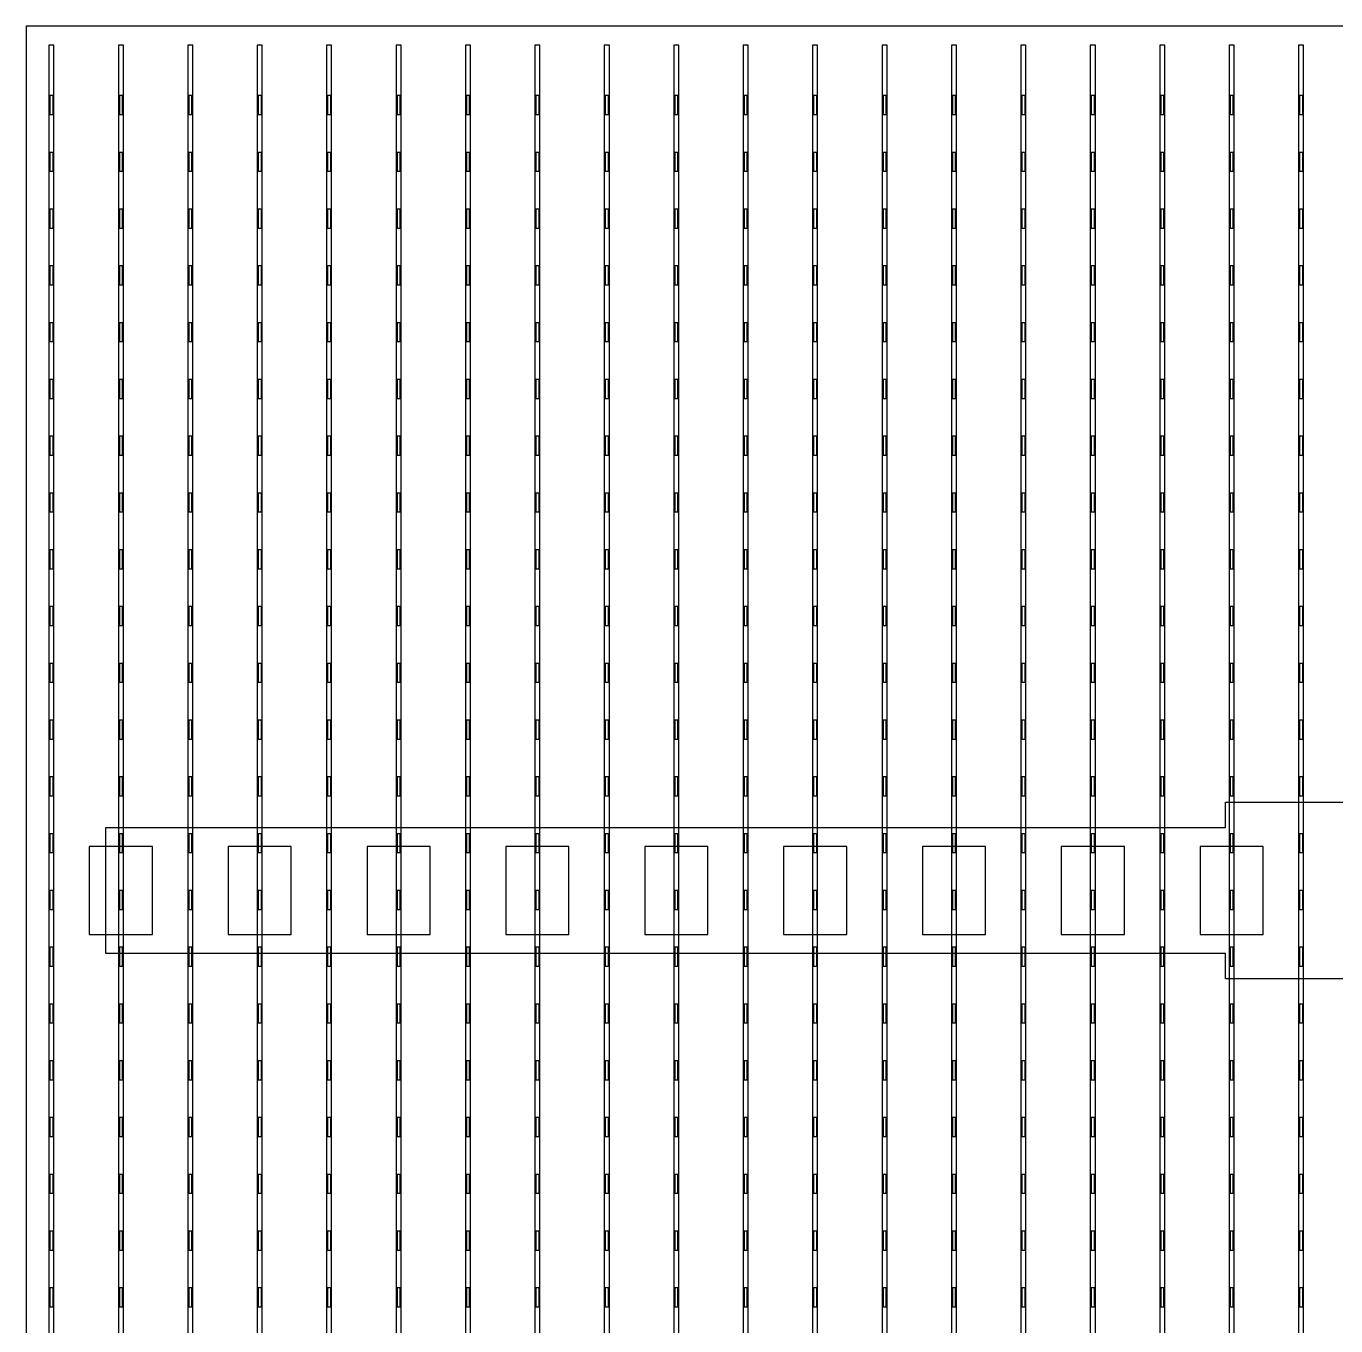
# Model space of a CAD drawing. Header units: millimetres. Extents: x -18 to 142, y -7 to 153.
# Drawn here: x 104.32 to 114.7, y 93.35 to 103.65 of the extents above; entities that cross this region are included whole.
import ezdxf

# ---------------------------------------------------------------- set-up
doc = ezdxf.new("R2010")
doc.units = ezdxf.units.MM
for name, color, linetype in [('BUSBARS', 3, 'Continuous'), ('CONTACT_PADS', 2, 'Continuous'), ('FINGERS', 1, 'Continuous'), ('INSULATION', 2, 'Continuous')]:
    doc.layers.add(name, color=color, linetype=linetype)

msp = doc.modelspace()

# ---------------------------------------------------------------- linework, layer by layer
at = {"layer": 'BUSBARS'}
msp.add_lwpolyline([(123.89, 97.3), (123.89, 96.3), (115.02, 96.3), (115.02, 96.1), (113.82, 96.1), (113.82, 96.3), (104.95, 96.3), (104.95, 97.3), (113.82, 97.3), (113.82, 97.5), (115.02, 97.5), (115.02, 97.3), (123.89, 97.3)], close=True, dxfattribs=at)
at = {"layer": 'CONTACT_PADS'}
for points in [[(104.533, 102.95), (104.533, 103.1), (104.508, 103.1), (104.508, 102.95), (104.533, 102.95)], [(105.083, 102.95), (105.083, 103.1), (105.058, 103.1), (105.058, 102.95), (105.083, 102.95)], [(105.633, 102.95), (105.633, 103.1), (105.608, 103.1), (105.608, 102.95), (105.633, 102.95)], [(106.183, 102.95), (106.183, 103.1), (106.158, 103.1), (106.158, 102.95), (106.183, 102.95)], [(106.733, 102.95), (106.733, 103.1), (106.708, 103.1), (106.708, 102.95), (106.733, 102.95)], [(107.283, 102.95), (107.283, 103.1), (107.258, 103.1), (107.258, 102.95), (107.283, 102.95)], [(107.833, 102.95), (107.833, 103.1), (107.808, 103.1), (107.808, 102.95), (107.833, 102.95)], [(108.383, 102.95), (108.383, 103.1), (108.358, 103.1), (108.358, 102.95), (108.383, 102.95)], [(108.933, 102.95), (108.933, 103.1), (108.908, 103.1), (108.908, 102.95), (108.933, 102.95)], [(109.483, 102.95), (109.483, 103.1), (109.458, 103.1), (109.458, 102.95), (109.483, 102.95)], [(110.033, 102.95), (110.033, 103.1), (110.008, 103.1), (110.008, 102.95), (110.033, 102.95)], [(110.583, 102.95), (110.583, 103.1), (110.558, 103.1), (110.558, 102.95), (110.583, 102.95)], [(111.133, 102.95), (111.133, 103.1), (111.108, 103.1), (111.108, 102.95), (111.133, 102.95)], [(111.683, 102.95), (111.683, 103.1), (111.658, 103.1), (111.658, 102.95), (111.683, 102.95)], [(112.233, 102.95), (112.233, 103.1), (112.208, 103.1), (112.208, 102.95), (112.233, 102.95)], [(112.783, 102.95), (112.783, 103.1), (112.758, 103.1), (112.758, 102.95), (112.783, 102.95)], [(113.333, 102.95), (113.333, 103.1), (113.308, 103.1), (113.308, 102.95), (113.333, 102.95)], [(113.883, 102.95), (113.883, 103.1), (113.858, 103.1), (113.858, 102.95), (113.883, 102.95)], [(114.433, 102.95), (114.433, 103.1), (114.408, 103.1), (114.408, 102.95), (114.433, 102.95)], [(104.533, 102.5), (104.533, 102.65), (104.508, 102.65), (104.508, 102.5), (104.533, 102.5)], [(105.083, 102.5), (105.083, 102.65), (105.058, 102.65), (105.058, 102.5), (105.083, 102.5)], [(105.633, 102.5), (105.633, 102.65), (105.608, 102.65), (105.608, 102.5), (105.633, 102.5)], [(106.183, 102.5), (106.183, 102.65), (106.158, 102.65), (106.158, 102.5), (106.183, 102.5)], [(106.733, 102.5), (106.733, 102.65), (106.708, 102.65), (106.708, 102.5), (106.733, 102.5)], [(107.283, 102.5), (107.283, 102.65), (107.258, 102.65), (107.258, 102.5), (107.283, 102.5)], [(107.833, 102.5), (107.833, 102.65), (107.808, 102.65), (107.808, 102.5), (107.833, 102.5)], [(108.383, 102.5), (108.383, 102.65), (108.358, 102.65), (108.358, 102.5), (108.383, 102.5)], [(108.933, 102.5), (108.933, 102.65), (108.908, 102.65), (108.908, 102.5), (108.933, 102.5)], [(109.483, 102.5), (109.483, 102.65), (109.458, 102.65), (109.458, 102.5), (109.483, 102.5)], [(110.033, 102.5), (110.033, 102.65), (110.008, 102.65), (110.008, 102.5), (110.033, 102.5)], [(110.583, 102.5), (110.583, 102.65), (110.558, 102.65), (110.558, 102.5), (110.583, 102.5)], [(111.133, 102.5), (111.133, 102.65), (111.108, 102.65), (111.108, 102.5), (111.133, 102.5)], [(111.683, 102.5), (111.683, 102.65), (111.658, 102.65), (111.658, 102.5), (111.683, 102.5)], [(112.233, 102.5), (112.233, 102.65), (112.208, 102.65), (112.208, 102.5), (112.233, 102.5)], [(112.783, 102.5), (112.783, 102.65), (112.758, 102.65), (112.758, 102.5), (112.783, 102.5)], [(113.333, 102.5), (113.333, 102.65), (113.308, 102.65), (113.308, 102.5), (113.333, 102.5)], [(113.883, 102.5), (113.883, 102.65), (113.858, 102.65), (113.858, 102.5), (113.883, 102.5)], [(114.433, 102.5), (114.433, 102.65), (114.408, 102.65), (114.408, 102.5), (114.433, 102.5)], [(104.533, 102.05), (104.533, 102.2), (104.508, 102.2), (104.508, 102.05), (104.533, 102.05)], [(105.083, 102.05), (105.083, 102.2), (105.058, 102.2), (105.058, 102.05), (105.083, 102.05)], [(105.633, 102.05), (105.633, 102.2), (105.608, 102.2), (105.608, 102.05), (105.633, 102.05)], [(106.183, 102.05), (106.183, 102.2), (106.158, 102.2), (106.158, 102.05), (106.183, 102.05)], [(106.733, 102.05), (106.733, 102.2), (106.708, 102.2), (106.708, 102.05), (106.733, 102.05)], [(107.283, 102.05), (107.283, 102.2), (107.258, 102.2), (107.258, 102.05), (107.283, 102.05)], [(107.833, 102.05), (107.833, 102.2), (107.808, 102.2), (107.808, 102.05), (107.833, 102.05)], [(108.383, 102.05), (108.383, 102.2), (108.358, 102.2), (108.358, 102.05), (108.383, 102.05)], [(108.933, 102.05), (108.933, 102.2), (108.908, 102.2), (108.908, 102.05), (108.933, 102.05)], [(109.483, 102.05), (109.483, 102.2), (109.458, 102.2), (109.458, 102.05), (109.483, 102.05)], [(110.033, 102.05), (110.033, 102.2), (110.008, 102.2), (110.008, 102.05), (110.033, 102.05)], [(110.583, 102.05), (110.583, 102.2), (110.558, 102.2), (110.558, 102.05), (110.583, 102.05)], [(111.133, 102.05), (111.133, 102.2), (111.108, 102.2), (111.108, 102.05), (111.133, 102.05)], [(111.683, 102.05), (111.683, 102.2), (111.658, 102.2), (111.658, 102.05), (111.683, 102.05)], [(112.233, 102.05), (112.233, 102.2), (112.208, 102.2), (112.208, 102.05), (112.233, 102.05)], [(112.783, 102.05), (112.783, 102.2), (112.758, 102.2), (112.758, 102.05), (112.783, 102.05)], [(113.333, 102.05), (113.333, 102.2), (113.308, 102.2), (113.308, 102.05), (113.333, 102.05)], [(113.883, 102.05), (113.883, 102.2), (113.858, 102.2), (113.858, 102.05), (113.883, 102.05)], [(114.433, 102.05), (114.433, 102.2), (114.408, 102.2), (114.408, 102.05), (114.433, 102.05)], [(104.533, 101.6), (104.533, 101.75), (104.508, 101.75), (104.508, 101.6), (104.533, 101.6)], [(105.083, 101.6), (105.083, 101.75), (105.058, 101.75), (105.058, 101.6), (105.083, 101.6)], [(105.633, 101.6), (105.633, 101.75), (105.608, 101.75), (105.608, 101.6), (105.633, 101.6)], [(106.183, 101.6), (106.183, 101.75), (106.158, 101.75), (106.158, 101.6), (106.183, 101.6)], [(106.733, 101.6), (106.733, 101.75), (106.708, 101.75), (106.708, 101.6), (106.733, 101.6)], [(107.283, 101.6), (107.283, 101.75), (107.258, 101.75), (107.258, 101.6), (107.283, 101.6)], [(107.833, 101.6), (107.833, 101.75), (107.808, 101.75), (107.808, 101.6), (107.833, 101.6)], [(108.383, 101.6), (108.383, 101.75), (108.358, 101.75), (108.358, 101.6), (108.383, 101.6)], [(108.933, 101.6), (108.933, 101.75), (108.908, 101.75), (108.908, 101.6), (108.933, 101.6)], [(109.483, 101.6), (109.483, 101.75), (109.458, 101.75), (109.458, 101.6), (109.483, 101.6)], [(110.033, 101.6), (110.033, 101.75), (110.008, 101.75), (110.008, 101.6), (110.033, 101.6)], [(110.583, 101.6), (110.583, 101.75), (110.558, 101.75), (110.558, 101.6), (110.583, 101.6)], [(111.133, 101.6), (111.133, 101.75), (111.108, 101.75), (111.108, 101.6), (111.133, 101.6)], [(111.683, 101.6), (111.683, 101.75), (111.658, 101.75), (111.658, 101.6), (111.683, 101.6)], [(112.233, 101.6), (112.233, 101.75), (112.208, 101.75), (112.208, 101.6), (112.233, 101.6)], [(112.783, 101.6), (112.783, 101.75), (112.758, 101.75), (112.758, 101.6), (112.783, 101.6)], [(113.333, 101.6), (113.333, 101.75), (113.308, 101.75), (113.308, 101.6), (113.333, 101.6)], [(113.883, 101.6), (113.883, 101.75), (113.858, 101.75), (113.858, 101.6), (113.883, 101.6)], [(114.433, 101.6), (114.433, 101.75), (114.408, 101.75), (114.408, 101.6), (114.433, 101.6)], [(104.533, 101.15), (104.533, 101.3), (104.508, 101.3), (104.508, 101.15), (104.533, 101.15)], [(105.083, 101.15), (105.083, 101.3), (105.058, 101.3), (105.058, 101.15), (105.083, 101.15)], [(105.633, 101.15), (105.633, 101.3), (105.608, 101.3), (105.608, 101.15), (105.633, 101.15)], [(106.183, 101.15), (106.183, 101.3), (106.158, 101.3), (106.158, 101.15), (106.183, 101.15)], [(106.733, 101.15), (106.733, 101.3), (106.708, 101.3), (106.708, 101.15), (106.733, 101.15)], [(107.283, 101.15), (107.283, 101.3), (107.258, 101.3), (107.258, 101.15), (107.283, 101.15)], [(107.833, 101.15), (107.833, 101.3), (107.808, 101.3), (107.808, 101.15), (107.833, 101.15)], [(108.383, 101.15), (108.383, 101.3), (108.358, 101.3), (108.358, 101.15), (108.383, 101.15)], [(108.933, 101.15), (108.933, 101.3), (108.908, 101.3), (108.908, 101.15), (108.933, 101.15)], [(109.483, 101.15), (109.483, 101.3), (109.458, 101.3), (109.458, 101.15), (109.483, 101.15)], [(110.033, 101.15), (110.033, 101.3), (110.008, 101.3), (110.008, 101.15), (110.033, 101.15)], [(110.583, 101.15), (110.583, 101.3), (110.558, 101.3), (110.558, 101.15), (110.583, 101.15)], [(111.133, 101.15), (111.133, 101.3), (111.108, 101.3), (111.108, 101.15), (111.133, 101.15)], [(111.683, 101.15), (111.683, 101.3), (111.658, 101.3), (111.658, 101.15), (111.683, 101.15)], [(112.233, 101.15), (112.233, 101.3), (112.208, 101.3), (112.208, 101.15), (112.233, 101.15)], [(112.783, 101.15), (112.783, 101.3), (112.758, 101.3), (112.758, 101.15), (112.783, 101.15)], [(113.333, 101.15), (113.333, 101.3), (113.308, 101.3), (113.308, 101.15), (113.333, 101.15)], [(113.883, 101.15), (113.883, 101.3), (113.858, 101.3), (113.858, 101.15), (113.883, 101.15)], [(114.433, 101.15), (114.433, 101.3), (114.408, 101.3), (114.408, 101.15), (114.433, 101.15)], [(104.533, 100.7), (104.533, 100.85), (104.508, 100.85), (104.508, 100.7), (104.533, 100.7)], [(105.083, 100.7), (105.083, 100.85), (105.058, 100.85), (105.058, 100.7), (105.083, 100.7)], [(105.633, 100.7), (105.633, 100.85), (105.608, 100.85), (105.608, 100.7), (105.633, 100.7)], [(106.183, 100.7), (106.183, 100.85), (106.158, 100.85), (106.158, 100.7), (106.183, 100.7)], [(106.733, 100.7), (106.733, 100.85), (106.708, 100.85), (106.708, 100.7), (106.733, 100.7)], [(107.283, 100.7), (107.283, 100.85), (107.258, 100.85), (107.258, 100.7), (107.283, 100.7)], [(107.833, 100.7), (107.833, 100.85), (107.808, 100.85), (107.808, 100.7), (107.833, 100.7)], [(108.383, 100.7), (108.383, 100.85), (108.358, 100.85), (108.358, 100.7), (108.383, 100.7)], [(108.933, 100.7), (108.933, 100.85), (108.908, 100.85), (108.908, 100.7), (108.933, 100.7)], [(109.483, 100.7), (109.483, 100.85), (109.458, 100.85), (109.458, 100.7), (109.483, 100.7)], [(110.033, 100.7), (110.033, 100.85), (110.008, 100.85), (110.008, 100.7), (110.033, 100.7)], [(110.583, 100.7), (110.583, 100.85), (110.558, 100.85), (110.558, 100.7), (110.583, 100.7)], [(111.133, 100.7), (111.133, 100.85), (111.108, 100.85), (111.108, 100.7), (111.133, 100.7)], [(111.683, 100.7), (111.683, 100.85), (111.658, 100.85), (111.658, 100.7), (111.683, 100.7)], [(112.233, 100.7), (112.233, 100.85), (112.208, 100.85), (112.208, 100.7), (112.233, 100.7)], [(112.783, 100.7), (112.783, 100.85), (112.758, 100.85), (112.758, 100.7), (112.783, 100.7)], [(113.333, 100.7), (113.333, 100.85), (113.308, 100.85), (113.308, 100.7), (113.333, 100.7)], [(113.883, 100.7), (113.883, 100.85), (113.858, 100.85), (113.858, 100.7), (113.883, 100.7)], [(114.433, 100.7), (114.433, 100.85), (114.408, 100.85), (114.408, 100.7), (114.433, 100.7)], [(104.533, 100.25), (104.533, 100.4), (104.508, 100.4), (104.508, 100.25), (104.533, 100.25)], [(105.083, 100.25), (105.083, 100.4), (105.058, 100.4), (105.058, 100.25), (105.083, 100.25)], [(105.633, 100.25), (105.633, 100.4), (105.608, 100.4), (105.608, 100.25), (105.633, 100.25)], [(106.183, 100.25), (106.183, 100.4), (106.158, 100.4), (106.158, 100.25), (106.183, 100.25)], [(106.733, 100.25), (106.733, 100.4), (106.708, 100.4), (106.708, 100.25), (106.733, 100.25)], [(107.283, 100.25), (107.283, 100.4), (107.258, 100.4), (107.258, 100.25), (107.283, 100.25)], [(107.833, 100.25), (107.833, 100.4), (107.808, 100.4), (107.808, 100.25), (107.833, 100.25)], [(108.383, 100.25), (108.383, 100.4), (108.358, 100.4), (108.358, 100.25), (108.383, 100.25)], [(108.933, 100.25), (108.933, 100.4), (108.908, 100.4), (108.908, 100.25), (108.933, 100.25)], [(109.483, 100.25), (109.483, 100.4), (109.458, 100.4), (109.458, 100.25), (109.483, 100.25)], [(110.033, 100.25), (110.033, 100.4), (110.008, 100.4), (110.008, 100.25), (110.033, 100.25)], [(110.583, 100.25), (110.583, 100.4), (110.558, 100.4), (110.558, 100.25), (110.583, 100.25)], [(111.133, 100.25), (111.133, 100.4), (111.108, 100.4), (111.108, 100.25), (111.133, 100.25)], [(111.683, 100.25), (111.683, 100.4), (111.658, 100.4), (111.658, 100.25), (111.683, 100.25)], [(112.233, 100.25), (112.233, 100.4), (112.208, 100.4), (112.208, 100.25), (112.233, 100.25)], [(112.783, 100.25), (112.783, 100.4), (112.758, 100.4), (112.758, 100.25), (112.783, 100.25)], [(113.333, 100.25), (113.333, 100.4), (113.308, 100.4), (113.308, 100.25), (113.333, 100.25)], [(113.883, 100.25), (113.883, 100.4), (113.858, 100.4), (113.858, 100.25), (113.883, 100.25)], [(114.433, 100.25), (114.433, 100.4), (114.408, 100.4), (114.408, 100.25), (114.433, 100.25)], [(104.533, 99.8), (104.533, 99.95), (104.508, 99.95), (104.508, 99.8), (104.533, 99.8)], [(105.083, 99.8), (105.083, 99.95), (105.058, 99.95), (105.058, 99.8), (105.083, 99.8)], [(105.633, 99.8), (105.633, 99.95), (105.608, 99.95), (105.608, 99.8), (105.633, 99.8)], [(106.183, 99.8), (106.183, 99.95), (106.158, 99.95), (106.158, 99.8), (106.183, 99.8)], [(106.733, 99.8), (106.733, 99.95), (106.708, 99.95), (106.708, 99.8), (106.733, 99.8)], [(107.283, 99.8), (107.283, 99.95), (107.258, 99.95), (107.258, 99.8), (107.283, 99.8)], [(107.833, 99.8), (107.833, 99.95), (107.808, 99.95), (107.808, 99.8), (107.833, 99.8)], [(108.383, 99.8), (108.383, 99.95), (108.358, 99.95), (108.358, 99.8), (108.383, 99.8)], [(108.933, 99.8), (108.933, 99.95), (108.908, 99.95), (108.908, 99.8), (108.933, 99.8)], [(109.483, 99.8), (109.483, 99.95), (109.458, 99.95), (109.458, 99.8), (109.483, 99.8)], [(110.033, 99.8), (110.033, 99.95), (110.008, 99.95), (110.008, 99.8), (110.033, 99.8)], [(110.583, 99.8), (110.583, 99.95), (110.558, 99.95), (110.558, 99.8), (110.583, 99.8)], [(111.133, 99.8), (111.133, 99.95), (111.108, 99.95), (111.108, 99.8), (111.133, 99.8)], [(111.683, 99.8), (111.683, 99.95), (111.658, 99.95), (111.658, 99.8), (111.683, 99.8)], [(112.233, 99.8), (112.233, 99.95), (112.208, 99.95), (112.208, 99.8), (112.233, 99.8)], [(112.783, 99.8), (112.783, 99.95), (112.758, 99.95), (112.758, 99.8), (112.783, 99.8)], [(113.333, 99.8), (113.333, 99.95), (113.308, 99.95), (113.308, 99.8), (113.333, 99.8)], [(113.883, 99.8), (113.883, 99.95), (113.858, 99.95), (113.858, 99.8), (113.883, 99.8)], [(114.433, 99.8), (114.433, 99.95), (114.408, 99.95), (114.408, 99.8), (114.433, 99.8)], [(104.533, 99.35), (104.533, 99.5), (104.508, 99.5), (104.508, 99.35), (104.533, 99.35)], [(105.083, 99.35), (105.083, 99.5), (105.058, 99.5), (105.058, 99.35), (105.083, 99.35)], [(105.633, 99.35), (105.633, 99.5), (105.608, 99.5), (105.608, 99.35), (105.633, 99.35)], [(106.183, 99.35), (106.183, 99.5), (106.158, 99.5), (106.158, 99.35), (106.183, 99.35)], [(106.733, 99.35), (106.733, 99.5), (106.708, 99.5), (106.708, 99.35), (106.733, 99.35)], [(107.283, 99.35), (107.283, 99.5), (107.258, 99.5), (107.258, 99.35), (107.283, 99.35)], [(107.833, 99.35), (107.833, 99.5), (107.808, 99.5), (107.808, 99.35), (107.833, 99.35)], [(108.383, 99.35), (108.383, 99.5), (108.358, 99.5), (108.358, 99.35), (108.383, 99.35)], [(108.933, 99.35), (108.933, 99.5), (108.908, 99.5), (108.908, 99.35), (108.933, 99.35)], [(109.483, 99.35), (109.483, 99.5), (109.458, 99.5), (109.458, 99.35), (109.483, 99.35)], [(110.033, 99.35), (110.033, 99.5), (110.008, 99.5), (110.008, 99.35), (110.033, 99.35)], [(110.583, 99.35), (110.583, 99.5), (110.558, 99.5), (110.558, 99.35), (110.583, 99.35)], [(111.133, 99.35), (111.133, 99.5), (111.108, 99.5), (111.108, 99.35), (111.133, 99.35)], [(111.683, 99.35), (111.683, 99.5), (111.658, 99.5), (111.658, 99.35), (111.683, 99.35)], [(112.233, 99.35), (112.233, 99.5), (112.208, 99.5), (112.208, 99.35), (112.233, 99.35)], [(112.783, 99.35), (112.783, 99.5), (112.758, 99.5), (112.758, 99.35), (112.783, 99.35)], [(113.333, 99.35), (113.333, 99.5), (113.308, 99.5), (113.308, 99.35), (113.333, 99.35)], [(113.883, 99.35), (113.883, 99.5), (113.858, 99.5), (113.858, 99.35), (113.883, 99.35)], [(114.433, 99.35), (114.433, 99.5), (114.408, 99.5), (114.408, 99.35), (114.433, 99.35)], [(104.533, 98.9), (104.533, 99.05), (104.508, 99.05), (104.508, 98.9), (104.533, 98.9)], [(105.083, 98.9), (105.083, 99.05), (105.058, 99.05), (105.058, 98.9), (105.083, 98.9)], [(105.633, 98.9), (105.633, 99.05), (105.608, 99.05), (105.608, 98.9), (105.633, 98.9)], [(106.183, 98.9), (106.183, 99.05), (106.158, 99.05), (106.158, 98.9), (106.183, 98.9)], [(106.733, 98.9), (106.733, 99.05), (106.708, 99.05), (106.708, 98.9), (106.733, 98.9)], [(107.283, 98.9), (107.283, 99.05), (107.258, 99.05), (107.258, 98.9), (107.283, 98.9)], [(107.833, 98.9), (107.833, 99.05), (107.808, 99.05), (107.808, 98.9), (107.833, 98.9)], [(108.383, 98.9), (108.383, 99.05), (108.358, 99.05), (108.358, 98.9), (108.383, 98.9)], [(108.933, 98.9), (108.933, 99.05), (108.908, 99.05), (108.908, 98.9), (108.933, 98.9)], [(109.483, 98.9), (109.483, 99.05), (109.458, 99.05), (109.458, 98.9), (109.483, 98.9)], [(110.033, 98.9), (110.033, 99.05), (110.008, 99.05), (110.008, 98.9), (110.033, 98.9)], [(110.583, 98.9), (110.583, 99.05), (110.558, 99.05), (110.558, 98.9), (110.583, 98.9)], [(111.133, 98.9), (111.133, 99.05), (111.108, 99.05), (111.108, 98.9), (111.133, 98.9)], [(111.683, 98.9), (111.683, 99.05), (111.658, 99.05), (111.658, 98.9), (111.683, 98.9)], [(112.233, 98.9), (112.233, 99.05), (112.208, 99.05), (112.208, 98.9), (112.233, 98.9)], [(112.783, 98.9), (112.783, 99.05), (112.758, 99.05), (112.758, 98.9), (112.783, 98.9)], [(113.333, 98.9), (113.333, 99.05), (113.308, 99.05), (113.308, 98.9), (113.333, 98.9)], [(113.883, 98.9), (113.883, 99.05), (113.858, 99.05), (113.858, 98.9), (113.883, 98.9)], [(114.433, 98.9), (114.433, 99.05), (114.408, 99.05), (114.408, 98.9), (114.433, 98.9)], [(104.533, 98.45), (104.533, 98.6), (104.508, 98.6), (104.508, 98.45), (104.533, 98.45)], [(105.083, 98.45), (105.083, 98.6), (105.058, 98.6), (105.058, 98.45), (105.083, 98.45)], [(105.633, 98.45), (105.633, 98.6), (105.608, 98.6), (105.608, 98.45), (105.633, 98.45)], [(106.183, 98.45), (106.183, 98.6), (106.158, 98.6), (106.158, 98.45), (106.183, 98.45)], [(106.733, 98.45), (106.733, 98.6), (106.708, 98.6), (106.708, 98.45), (106.733, 98.45)], [(107.283, 98.45), (107.283, 98.6), (107.258, 98.6), (107.258, 98.45), (107.283, 98.45)], [(107.833, 98.45), (107.833, 98.6), (107.808, 98.6), (107.808, 98.45), (107.833, 98.45)], [(108.383, 98.45), (108.383, 98.6), (108.358, 98.6), (108.358, 98.45), (108.383, 98.45)], [(108.933, 98.45), (108.933, 98.6), (108.908, 98.6), (108.908, 98.45), (108.933, 98.45)], [(109.483, 98.45), (109.483, 98.6), (109.458, 98.6), (109.458, 98.45), (109.483, 98.45)], [(110.033, 98.45), (110.033, 98.6), (110.008, 98.6), (110.008, 98.45), (110.033, 98.45)], [(110.583, 98.45), (110.583, 98.6), (110.558, 98.6), (110.558, 98.45), (110.583, 98.45)], [(111.133, 98.45), (111.133, 98.6), (111.108, 98.6), (111.108, 98.45), (111.133, 98.45)], [(111.683, 98.45), (111.683, 98.6), (111.658, 98.6), (111.658, 98.45), (111.683, 98.45)], [(112.233, 98.45), (112.233, 98.6), (112.208, 98.6), (112.208, 98.45), (112.233, 98.45)], [(112.783, 98.45), (112.783, 98.6), (112.758, 98.6), (112.758, 98.45), (112.783, 98.45)], [(113.333, 98.45), (113.333, 98.6), (113.308, 98.6), (113.308, 98.45), (113.333, 98.45)], [(113.883, 98.45), (113.883, 98.6), (113.858, 98.6), (113.858, 98.45), (113.883, 98.45)], [(114.433, 98.45), (114.433, 98.6), (114.408, 98.6), (114.408, 98.45), (114.433, 98.45)], [(104.533, 98), (104.533, 98.15), (104.508, 98.15), (104.508, 98), (104.533, 98)], [(105.083, 98), (105.083, 98.15), (105.058, 98.15), (105.058, 98), (105.083, 98)], [(105.633, 98), (105.633, 98.15), (105.608, 98.15), (105.608, 98), (105.633, 98)], [(106.183, 98), (106.183, 98.15), (106.158, 98.15), (106.158, 98), (106.183, 98)], [(106.733, 98), (106.733, 98.15), (106.708, 98.15), (106.708, 98), (106.733, 98)], [(107.283, 98), (107.283, 98.15), (107.258, 98.15), (107.258, 98), (107.283, 98)], [(107.833, 98), (107.833, 98.15), (107.808, 98.15), (107.808, 98), (107.833, 98)], [(108.383, 98), (108.383, 98.15), (108.358, 98.15), (108.358, 98), (108.383, 98)], [(108.933, 98), (108.933, 98.15), (108.908, 98.15), (108.908, 98), (108.933, 98)], [(109.483, 98), (109.483, 98.15), (109.458, 98.15), (109.458, 98), (109.483, 98)], [(110.033, 98), (110.033, 98.15), (110.008, 98.15), (110.008, 98), (110.033, 98)], [(110.583, 98), (110.583, 98.15), (110.558, 98.15), (110.558, 98), (110.583, 98)], [(111.133, 98), (111.133, 98.15), (111.108, 98.15), (111.108, 98), (111.133, 98)], [(111.683, 98), (111.683, 98.15), (111.658, 98.15), (111.658, 98), (111.683, 98)], [(112.233, 98), (112.233, 98.15), (112.208, 98.15), (112.208, 98), (112.233, 98)], [(112.783, 98), (112.783, 98.15), (112.758, 98.15), (112.758, 98), (112.783, 98)], [(113.333, 98), (113.333, 98.15), (113.308, 98.15), (113.308, 98), (113.333, 98)], [(113.883, 98), (113.883, 98.15), (113.858, 98.15), (113.858, 98), (113.883, 98)], [(114.433, 98), (114.433, 98.15), (114.408, 98.15), (114.408, 98), (114.433, 98)], [(104.533, 97.55), (104.533, 97.7), (104.508, 97.7), (104.508, 97.55), (104.533, 97.55)], [(105.083, 97.55), (105.083, 97.7), (105.058, 97.7), (105.058, 97.55), (105.083, 97.55)], [(105.633, 97.55), (105.633, 97.7), (105.608, 97.7), (105.608, 97.55), (105.633, 97.55)], [(106.183, 97.55), (106.183, 97.7), (106.158, 97.7), (106.158, 97.55), (106.183, 97.55)], [(106.733, 97.55), (106.733, 97.7), (106.708, 97.7), (106.708, 97.55), (106.733, 97.55)], [(107.283, 97.55), (107.283, 97.7), (107.258, 97.7), (107.258, 97.55), (107.283, 97.55)], [(107.833, 97.55), (107.833, 97.7), (107.808, 97.7), (107.808, 97.55), (107.833, 97.55)], [(108.383, 97.55), (108.383, 97.7), (108.358, 97.7), (108.358, 97.55), (108.383, 97.55)], [(108.933, 97.55), (108.933, 97.7), (108.908, 97.7), (108.908, 97.55), (108.933, 97.55)], [(109.483, 97.55), (109.483, 97.7), (109.458, 97.7), (109.458, 97.55), (109.483, 97.55)], [(110.033, 97.55), (110.033, 97.7), (110.008, 97.7), (110.008, 97.55), (110.033, 97.55)], [(110.583, 97.55), (110.583, 97.7), (110.558, 97.7), (110.558, 97.55), (110.583, 97.55)], [(111.133, 97.55), (111.133, 97.7), (111.108, 97.7), (111.108, 97.55), (111.133, 97.55)], [(111.683, 97.55), (111.683, 97.7), (111.658, 97.7), (111.658, 97.55), (111.683, 97.55)], [(112.233, 97.55), (112.233, 97.7), (112.208, 97.7), (112.208, 97.55), (112.233, 97.55)], [(112.783, 97.55), (112.783, 97.7), (112.758, 97.7), (112.758, 97.55), (112.783, 97.55)], [(113.333, 97.55), (113.333, 97.7), (113.308, 97.7), (113.308, 97.55), (113.333, 97.55)], [(113.883, 97.55), (113.883, 97.7), (113.858, 97.7), (113.858, 97.55), (113.883, 97.55)], [(114.433, 97.55), (114.433, 97.7), (114.408, 97.7), (114.408, 97.55), (114.433, 97.55)], [(104.533, 97.1), (104.533, 97.25), (104.508, 97.25), (104.508, 97.1), (104.533, 97.1)], [(105.083, 97.1), (105.083, 97.25), (105.058, 97.25), (105.058, 97.1), (105.083, 97.1)], [(105.633, 97.1), (105.633, 97.25), (105.608, 97.25), (105.608, 97.1), (105.633, 97.1)], [(106.183, 97.1), (106.183, 97.25), (106.158, 97.25), (106.158, 97.1), (106.183, 97.1)], [(106.733, 97.1), (106.733, 97.25), (106.708, 97.25), (106.708, 97.1), (106.733, 97.1)], [(107.283, 97.1), (107.283, 97.25), (107.258, 97.25), (107.258, 97.1), (107.283, 97.1)], [(107.833, 97.1), (107.833, 97.25), (107.808, 97.25), (107.808, 97.1), (107.833, 97.1)], [(108.383, 97.1), (108.383, 97.25), (108.358, 97.25), (108.358, 97.1), (108.383, 97.1)], [(108.933, 97.1), (108.933, 97.25), (108.908, 97.25), (108.908, 97.1), (108.933, 97.1)], [(109.483, 97.1), (109.483, 97.25), (109.458, 97.25), (109.458, 97.1), (109.483, 97.1)], [(110.033, 97.1), (110.033, 97.25), (110.008, 97.25), (110.008, 97.1), (110.033, 97.1)], [(110.583, 97.1), (110.583, 97.25), (110.558, 97.25), (110.558, 97.1), (110.583, 97.1)], [(111.133, 97.1), (111.133, 97.25), (111.108, 97.25), (111.108, 97.1), (111.133, 97.1)], [(111.683, 97.1), (111.683, 97.25), (111.658, 97.25), (111.658, 97.1), (111.683, 97.1)], [(112.233, 97.1), (112.233, 97.25), (112.208, 97.25), (112.208, 97.1), (112.233, 97.1)], [(112.783, 97.1), (112.783, 97.25), (112.758, 97.25), (112.758, 97.1), (112.783, 97.1)], [(113.333, 97.1), (113.333, 97.25), (113.308, 97.25), (113.308, 97.1), (113.333, 97.1)], [(113.883, 97.1), (113.883, 97.25), (113.858, 97.25), (113.858, 97.1), (113.883, 97.1)], [(114.433, 97.1), (114.433, 97.25), (114.408, 97.25), (114.408, 97.1), (114.433, 97.1)], [(104.533, 96.65), (104.533, 96.8), (104.508, 96.8), (104.508, 96.65), (104.533, 96.65)], [(105.083, 96.65), (105.083, 96.8), (105.058, 96.8), (105.058, 96.65), (105.083, 96.65)], [(105.633, 96.65), (105.633, 96.8), (105.608, 96.8), (105.608, 96.65), (105.633, 96.65)], [(106.183, 96.65), (106.183, 96.8), (106.158, 96.8), (106.158, 96.65), (106.183, 96.65)], [(106.733, 96.65), (106.733, 96.8), (106.708, 96.8), (106.708, 96.65), (106.733, 96.65)], [(107.283, 96.65), (107.283, 96.8), (107.258, 96.8), (107.258, 96.65), (107.283, 96.65)], [(107.833, 96.65), (107.833, 96.8), (107.808, 96.8), (107.808, 96.65), (107.833, 96.65)], [(108.383, 96.65), (108.383, 96.8), (108.358, 96.8), (108.358, 96.65), (108.383, 96.65)], [(108.933, 96.65), (108.933, 96.8), (108.908, 96.8), (108.908, 96.65), (108.933, 96.65)], [(109.483, 96.65), (109.483, 96.8), (109.458, 96.8), (109.458, 96.65), (109.483, 96.65)], [(110.033, 96.65), (110.033, 96.8), (110.008, 96.8), (110.008, 96.65), (110.033, 96.65)], [(110.583, 96.65), (110.583, 96.8), (110.558, 96.8), (110.558, 96.65), (110.583, 96.65)], [(111.133, 96.65), (111.133, 96.8), (111.108, 96.8), (111.108, 96.65), (111.133, 96.65)], [(111.683, 96.65), (111.683, 96.8), (111.658, 96.8), (111.658, 96.65), (111.683, 96.65)], [(112.233, 96.65), (112.233, 96.8), (112.208, 96.8), (112.208, 96.65), (112.233, 96.65)], [(112.783, 96.65), (112.783, 96.8), (112.758, 96.8), (112.758, 96.65), (112.783, 96.65)], [(113.333, 96.65), (113.333, 96.8), (113.308, 96.8), (113.308, 96.65), (113.333, 96.65)], [(113.883, 96.65), (113.883, 96.8), (113.858, 96.8), (113.858, 96.65), (113.883, 96.65)], [(114.433, 96.65), (114.433, 96.8), (114.408, 96.8), (114.408, 96.65), (114.433, 96.65)], [(104.533, 96.2), (104.533, 96.35), (104.508, 96.35), (104.508, 96.2), (104.533, 96.2)], [(105.083, 96.2), (105.083, 96.35), (105.058, 96.35), (105.058, 96.2), (105.083, 96.2)], [(105.633, 96.2), (105.633, 96.35), (105.608, 96.35), (105.608, 96.2), (105.633, 96.2)], [(106.183, 96.2), (106.183, 96.35), (106.158, 96.35), (106.158, 96.2), (106.183, 96.2)], [(106.733, 96.2), (106.733, 96.35), (106.708, 96.35), (106.708, 96.2), (106.733, 96.2)], [(107.283, 96.2), (107.283, 96.35), (107.258, 96.35), (107.258, 96.2), (107.283, 96.2)], [(107.833, 96.2), (107.833, 96.35), (107.808, 96.35), (107.808, 96.2), (107.833, 96.2)], [(108.383, 96.2), (108.383, 96.35), (108.358, 96.35), (108.358, 96.2), (108.383, 96.2)], [(108.933, 96.2), (108.933, 96.35), (108.908, 96.35), (108.908, 96.2), (108.933, 96.2)], [(109.483, 96.2), (109.483, 96.35), (109.458, 96.35), (109.458, 96.2), (109.483, 96.2)], [(110.033, 96.2), (110.033, 96.35), (110.008, 96.35), (110.008, 96.2), (110.033, 96.2)], [(110.583, 96.2), (110.583, 96.35), (110.558, 96.35), (110.558, 96.2), (110.583, 96.2)], [(111.133, 96.2), (111.133, 96.35), (111.108, 96.35), (111.108, 96.2), (111.133, 96.2)], [(111.683, 96.2), (111.683, 96.35), (111.658, 96.35), (111.658, 96.2), (111.683, 96.2)], [(112.233, 96.2), (112.233, 96.35), (112.208, 96.35), (112.208, 96.2), (112.233, 96.2)], [(112.783, 96.2), (112.783, 96.35), (112.758, 96.35), (112.758, 96.2), (112.783, 96.2)], [(113.333, 96.2), (113.333, 96.35), (113.308, 96.35), (113.308, 96.2), (113.333, 96.2)], [(113.883, 96.2), (113.883, 96.35), (113.858, 96.35), (113.858, 96.2), (113.883, 96.2)], [(114.433, 96.2), (114.433, 96.35), (114.408, 96.35), (114.408, 96.2), (114.433, 96.2)], [(104.533, 95.75), (104.533, 95.9), (104.508, 95.9), (104.508, 95.75), (104.533, 95.75)], [(105.083, 95.75), (105.083, 95.9), (105.058, 95.9), (105.058, 95.75), (105.083, 95.75)], [(105.633, 95.75), (105.633, 95.9), (105.608, 95.9), (105.608, 95.75), (105.633, 95.75)], [(106.183, 95.75), (106.183, 95.9), (106.158, 95.9), (106.158, 95.75), (106.183, 95.75)], [(106.733, 95.75), (106.733, 95.9), (106.708, 95.9), (106.708, 95.75), (106.733, 95.75)], [(107.283, 95.75), (107.283, 95.9), (107.258, 95.9), (107.258, 95.75), (107.283, 95.75)], [(107.833, 95.75), (107.833, 95.9), (107.808, 95.9), (107.808, 95.75), (107.833, 95.75)], [(108.383, 95.75), (108.383, 95.9), (108.358, 95.9), (108.358, 95.75), (108.383, 95.75)], [(108.933, 95.75), (108.933, 95.9), (108.908, 95.9), (108.908, 95.75), (108.933, 95.75)], [(109.483, 95.75), (109.483, 95.9), (109.458, 95.9), (109.458, 95.75), (109.483, 95.75)], [(110.033, 95.75), (110.033, 95.9), (110.008, 95.9), (110.008, 95.75), (110.033, 95.75)], [(110.583, 95.75), (110.583, 95.9), (110.558, 95.9), (110.558, 95.75), (110.583, 95.75)], [(111.133, 95.75), (111.133, 95.9), (111.108, 95.9), (111.108, 95.75), (111.133, 95.75)], [(111.683, 95.75), (111.683, 95.9), (111.658, 95.9), (111.658, 95.75), (111.683, 95.75)], [(112.233, 95.75), (112.233, 95.9), (112.208, 95.9), (112.208, 95.75), (112.233, 95.75)], [(112.783, 95.75), (112.783, 95.9), (112.758, 95.9), (112.758, 95.75), (112.783, 95.75)], [(113.333, 95.75), (113.333, 95.9), (113.308, 95.9), (113.308, 95.75), (113.333, 95.75)], [(113.883, 95.75), (113.883, 95.9), (113.858, 95.9), (113.858, 95.75), (113.883, 95.75)], [(114.433, 95.75), (114.433, 95.9), (114.408, 95.9), (114.408, 95.75), (114.433, 95.75)], [(104.533, 95.3), (104.533, 95.45), (104.508, 95.45), (104.508, 95.3), (104.533, 95.3)], [(105.083, 95.3), (105.083, 95.45), (105.058, 95.45), (105.058, 95.3), (105.083, 95.3)], [(105.633, 95.3), (105.633, 95.45), (105.608, 95.45), (105.608, 95.3), (105.633, 95.3)], [(106.183, 95.3), (106.183, 95.45), (106.158, 95.45), (106.158, 95.3), (106.183, 95.3)], [(106.733, 95.3), (106.733, 95.45), (106.708, 95.45), (106.708, 95.3), (106.733, 95.3)], [(107.283, 95.3), (107.283, 95.45), (107.258, 95.45), (107.258, 95.3), (107.283, 95.3)], [(107.833, 95.3), (107.833, 95.45), (107.808, 95.45), (107.808, 95.3), (107.833, 95.3)], [(108.383, 95.3), (108.383, 95.45), (108.358, 95.45), (108.358, 95.3), (108.383, 95.3)], [(108.933, 95.3), (108.933, 95.45), (108.908, 95.45), (108.908, 95.3), (108.933, 95.3)], [(109.483, 95.3), (109.483, 95.45), (109.458, 95.45), (109.458, 95.3), (109.483, 95.3)], [(110.033, 95.3), (110.033, 95.45), (110.008, 95.45), (110.008, 95.3), (110.033, 95.3)], [(110.583, 95.3), (110.583, 95.45), (110.558, 95.45), (110.558, 95.3), (110.583, 95.3)], [(111.133, 95.3), (111.133, 95.45), (111.108, 95.45), (111.108, 95.3), (111.133, 95.3)], [(111.683, 95.3), (111.683, 95.45), (111.658, 95.45), (111.658, 95.3), (111.683, 95.3)], [(112.233, 95.3), (112.233, 95.45), (112.208, 95.45), (112.208, 95.3), (112.233, 95.3)], [(112.783, 95.3), (112.783, 95.45), (112.758, 95.45), (112.758, 95.3), (112.783, 95.3)], [(113.333, 95.3), (113.333, 95.45), (113.308, 95.45), (113.308, 95.3), (113.333, 95.3)], [(113.883, 95.3), (113.883, 95.45), (113.858, 95.45), (113.858, 95.3), (113.883, 95.3)], [(114.433, 95.3), (114.433, 95.45), (114.408, 95.45), (114.408, 95.3), (114.433, 95.3)], [(104.533, 94.85), (104.533, 95), (104.508, 95), (104.508, 94.85), (104.533, 94.85)], [(105.083, 94.85), (105.083, 95), (105.058, 95), (105.058, 94.85), (105.083, 94.85)], [(105.633, 94.85), (105.633, 95), (105.608, 95), (105.608, 94.85), (105.633, 94.85)], [(106.183, 94.85), (106.183, 95), (106.158, 95), (106.158, 94.85), (106.183, 94.85)], [(106.733, 94.85), (106.733, 95), (106.708, 95), (106.708, 94.85), (106.733, 94.85)], [(107.283, 94.85), (107.283, 95), (107.258, 95), (107.258, 94.85), (107.283, 94.85)], [(107.833, 94.85), (107.833, 95), (107.808, 95), (107.808, 94.85), (107.833, 94.85)], [(108.383, 94.85), (108.383, 95), (108.358, 95), (108.358, 94.85), (108.383, 94.85)], [(108.933, 94.85), (108.933, 95), (108.908, 95), (108.908, 94.85), (108.933, 94.85)], [(109.483, 94.85), (109.483, 95), (109.458, 95), (109.458, 94.85), (109.483, 94.85)], [(110.033, 94.85), (110.033, 95), (110.008, 95), (110.008, 94.85), (110.033, 94.85)], [(110.583, 94.85), (110.583, 95), (110.558, 95), (110.558, 94.85), (110.583, 94.85)], [(111.133, 94.85), (111.133, 95), (111.108, 95), (111.108, 94.85), (111.133, 94.85)], [(111.683, 94.85), (111.683, 95), (111.658, 95), (111.658, 94.85), (111.683, 94.85)], [(112.233, 94.85), (112.233, 95), (112.208, 95), (112.208, 94.85), (112.233, 94.85)], [(112.783, 94.85), (112.783, 95), (112.758, 95), (112.758, 94.85), (112.783, 94.85)], [(113.333, 94.85), (113.333, 95), (113.308, 95), (113.308, 94.85), (113.333, 94.85)], [(113.883, 94.85), (113.883, 95), (113.858, 95), (113.858, 94.85), (113.883, 94.85)], [(114.433, 94.85), (114.433, 95), (114.408, 95), (114.408, 94.85), (114.433, 94.85)], [(104.533, 94.4), (104.533, 94.55), (104.508, 94.55), (104.508, 94.4), (104.533, 94.4)], [(105.083, 94.4), (105.083, 94.55), (105.058, 94.55), (105.058, 94.4), (105.083, 94.4)], [(105.633, 94.4), (105.633, 94.55), (105.608, 94.55), (105.608, 94.4), (105.633, 94.4)], [(106.183, 94.4), (106.183, 94.55), (106.158, 94.55), (106.158, 94.4), (106.183, 94.4)], [(106.733, 94.4), (106.733, 94.55), (106.708, 94.55), (106.708, 94.4), (106.733, 94.4)], [(107.283, 94.4), (107.283, 94.55), (107.258, 94.55), (107.258, 94.4), (107.283, 94.4)], [(107.833, 94.4), (107.833, 94.55), (107.808, 94.55), (107.808, 94.4), (107.833, 94.4)], [(108.383, 94.4), (108.383, 94.55), (108.358, 94.55), (108.358, 94.4), (108.383, 94.4)], [(108.933, 94.4), (108.933, 94.55), (108.908, 94.55), (108.908, 94.4), (108.933, 94.4)], [(109.483, 94.4), (109.483, 94.55), (109.458, 94.55), (109.458, 94.4), (109.483, 94.4)], [(110.033, 94.4), (110.033, 94.55), (110.008, 94.55), (110.008, 94.4), (110.033, 94.4)], [(110.583, 94.4), (110.583, 94.55), (110.558, 94.55), (110.558, 94.4), (110.583, 94.4)], [(111.133, 94.4), (111.133, 94.55), (111.108, 94.55), (111.108, 94.4), (111.133, 94.4)], [(111.683, 94.4), (111.683, 94.55), (111.658, 94.55), (111.658, 94.4), (111.683, 94.4)], [(112.233, 94.4), (112.233, 94.55), (112.208, 94.55), (112.208, 94.4), (112.233, 94.4)], [(112.783, 94.4), (112.783, 94.55), (112.758, 94.55), (112.758, 94.4), (112.783, 94.4)], [(113.333, 94.4), (113.333, 94.55), (113.308, 94.55), (113.308, 94.4), (113.333, 94.4)], [(113.883, 94.4), (113.883, 94.55), (113.858, 94.55), (113.858, 94.4), (113.883, 94.4)], [(114.433, 94.4), (114.433, 94.55), (114.408, 94.55), (114.408, 94.4), (114.433, 94.4)], [(104.533, 93.95), (104.533, 94.1), (104.508, 94.1), (104.508, 93.95), (104.533, 93.95)], [(105.083, 93.95), (105.083, 94.1), (105.058, 94.1), (105.058, 93.95), (105.083, 93.95)], [(105.633, 93.95), (105.633, 94.1), (105.608, 94.1), (105.608, 93.95), (105.633, 93.95)], [(106.183, 93.95), (106.183, 94.1), (106.158, 94.1), (106.158, 93.95), (106.183, 93.95)], [(106.733, 93.95), (106.733, 94.1), (106.708, 94.1), (106.708, 93.95), (106.733, 93.95)], [(107.283, 93.95), (107.283, 94.1), (107.258, 94.1), (107.258, 93.95), (107.283, 93.95)], [(107.833, 93.95), (107.833, 94.1), (107.808, 94.1), (107.808, 93.95), (107.833, 93.95)], [(108.383, 93.95), (108.383, 94.1), (108.358, 94.1), (108.358, 93.95), (108.383, 93.95)], [(108.933, 93.95), (108.933, 94.1), (108.908, 94.1), (108.908, 93.95), (108.933, 93.95)], [(109.483, 93.95), (109.483, 94.1), (109.458, 94.1), (109.458, 93.95), (109.483, 93.95)], [(110.033, 93.95), (110.033, 94.1), (110.008, 94.1), (110.008, 93.95), (110.033, 93.95)], [(110.583, 93.95), (110.583, 94.1), (110.558, 94.1), (110.558, 93.95), (110.583, 93.95)], [(111.133, 93.95), (111.133, 94.1), (111.108, 94.1), (111.108, 93.95), (111.133, 93.95)], [(111.683, 93.95), (111.683, 94.1), (111.658, 94.1), (111.658, 93.95), (111.683, 93.95)], [(112.233, 93.95), (112.233, 94.1), (112.208, 94.1), (112.208, 93.95), (112.233, 93.95)], [(112.783, 93.95), (112.783, 94.1), (112.758, 94.1), (112.758, 93.95), (112.783, 93.95)], [(113.333, 93.95), (113.333, 94.1), (113.308, 94.1), (113.308, 93.95), (113.333, 93.95)], [(113.883, 93.95), (113.883, 94.1), (113.858, 94.1), (113.858, 93.95), (113.883, 93.95)], [(114.433, 93.95), (114.433, 94.1), (114.408, 94.1), (114.408, 93.95), (114.433, 93.95)], [(104.533, 93.5), (104.533, 93.65), (104.508, 93.65), (104.508, 93.5), (104.533, 93.5)], [(105.083, 93.5), (105.083, 93.65), (105.058, 93.65), (105.058, 93.5), (105.083, 93.5)], [(105.633, 93.5), (105.633, 93.65), (105.608, 93.65), (105.608, 93.5), (105.633, 93.5)], [(106.183, 93.5), (106.183, 93.65), (106.158, 93.65), (106.158, 93.5), (106.183, 93.5)], [(106.733, 93.5), (106.733, 93.65), (106.708, 93.65), (106.708, 93.5), (106.733, 93.5)], [(107.283, 93.5), (107.283, 93.65), (107.258, 93.65), (107.258, 93.5), (107.283, 93.5)], [(107.833, 93.5), (107.833, 93.65), (107.808, 93.65), (107.808, 93.5), (107.833, 93.5)], [(108.383, 93.5), (108.383, 93.65), (108.358, 93.65), (108.358, 93.5), (108.383, 93.5)], [(108.933, 93.5), (108.933, 93.65), (108.908, 93.65), (108.908, 93.5), (108.933, 93.5)], [(109.483, 93.5), (109.483, 93.65), (109.458, 93.65), (109.458, 93.5), (109.483, 93.5)], [(110.033, 93.5), (110.033, 93.65), (110.008, 93.65), (110.008, 93.5), (110.033, 93.5)], [(110.583, 93.5), (110.583, 93.65), (110.558, 93.65), (110.558, 93.5), (110.583, 93.5)], [(111.133, 93.5), (111.133, 93.65), (111.108, 93.65), (111.108, 93.5), (111.133, 93.5)], [(111.683, 93.5), (111.683, 93.65), (111.658, 93.65), (111.658, 93.5), (111.683, 93.5)], [(112.233, 93.5), (112.233, 93.65), (112.208, 93.65), (112.208, 93.5), (112.233, 93.5)], [(112.783, 93.5), (112.783, 93.65), (112.758, 93.65), (112.758, 93.5), (112.783, 93.5)], [(113.333, 93.5), (113.333, 93.65), (113.308, 93.65), (113.308, 93.5), (113.333, 93.5)], [(113.883, 93.5), (113.883, 93.65), (113.858, 93.65), (113.858, 93.5), (113.883, 93.5)], [(114.433, 93.5), (114.433, 93.65), (114.408, 93.65), (114.408, 93.5), (114.433, 93.5)]]:
    msp.add_lwpolyline(points, close=True, dxfattribs=at)
at = {"layer": 'FINGERS'}
for points in [[(104.54, 83.6), (104.54, 103.5), (104.5, 103.5), (104.5, 83.6), (104.54, 83.6)], [(105.09, 83.6), (105.09, 103.5), (105.05, 103.5), (105.05, 83.6), (105.09, 83.6)], [(105.64, 83.6), (105.64, 103.5), (105.6, 103.5), (105.6, 83.6), (105.64, 83.6)], [(106.19, 83.6), (106.19, 103.5), (106.15, 103.5), (106.15, 83.6), (106.19, 83.6)], [(106.74, 83.6), (106.74, 103.5), (106.7, 103.5), (106.7, 83.6), (106.74, 83.6)], [(107.29, 83.6), (107.29, 103.5), (107.25, 103.5), (107.25, 83.6), (107.29, 83.6)], [(107.84, 83.6), (107.84, 103.5), (107.8, 103.5), (107.8, 83.6), (107.84, 83.6)], [(108.39, 83.6), (108.39, 103.5), (108.35, 103.5), (108.35, 83.6), (108.39, 83.6)], [(108.94, 83.6), (108.94, 103.5), (108.9, 103.5), (108.9, 83.6), (108.94, 83.6)], [(109.49, 83.6), (109.49, 103.5), (109.45, 103.5), (109.45, 83.6), (109.49, 83.6)], [(110.04, 83.6), (110.04, 103.5), (110, 103.5), (110, 83.6), (110.04, 83.6)], [(110.59, 83.6), (110.59, 103.5), (110.55, 103.5), (110.55, 83.6), (110.59, 83.6)], [(111.14, 83.6), (111.14, 103.5), (111.1, 103.5), (111.1, 83.6), (111.14, 83.6)], [(111.69, 83.6), (111.69, 103.5), (111.65, 103.5), (111.65, 83.6), (111.69, 83.6)], [(112.24, 83.6), (112.24, 103.5), (112.2, 103.5), (112.2, 83.6), (112.24, 83.6)], [(112.79, 83.6), (112.79, 103.5), (112.75, 103.5), (112.75, 83.6), (112.79, 83.6)], [(113.34, 83.6), (113.34, 103.5), (113.3, 103.5), (113.3, 83.6), (113.34, 83.6)], [(113.89, 83.6), (113.89, 103.5), (113.85, 103.5), (113.85, 83.6), (113.89, 83.6)], [(114.44, 83.6), (114.44, 103.5), (114.4, 103.5), (114.4, 83.6), (114.44, 83.6)]]:
    msp.add_lwpolyline(points, close=True, dxfattribs=at)
at = {"layer": 'INSULATION'}
for points in [[(124.52, 83.45), (124.52, 103.65), (104.32, 103.65), (104.32, 83.45), (124.52, 83.45)], [(105.32, 96.45), (105.32, 97.15), (104.82, 97.15), (104.82, 96.45), (105.32, 96.45)], [(106.42, 96.45), (106.42, 97.15), (105.92, 97.15), (105.92, 96.45), (106.42, 96.45)], [(107.52, 96.45), (107.52, 97.15), (107.02, 97.15), (107.02, 96.45), (107.52, 96.45)], [(108.62, 96.45), (108.62, 97.15), (108.12, 97.15), (108.12, 96.45), (108.62, 96.45)], [(109.72, 96.45), (109.72, 97.15), (109.22, 97.15), (109.22, 96.45), (109.72, 96.45)], [(110.82, 96.45), (110.82, 97.15), (110.32, 97.15), (110.32, 96.45), (110.82, 96.45)], [(111.92, 96.45), (111.92, 97.15), (111.42, 97.15), (111.42, 96.45), (111.92, 96.45)], [(113.02, 96.45), (113.02, 97.15), (112.52, 97.15), (112.52, 96.45), (113.02, 96.45)], [(114.12, 96.45), (114.12, 97.15), (113.62, 97.15), (113.62, 96.45), (114.12, 96.45)]]:
    msp.add_lwpolyline(points, close=True, dxfattribs=at)

doc.saveas('drawing.dxf')
